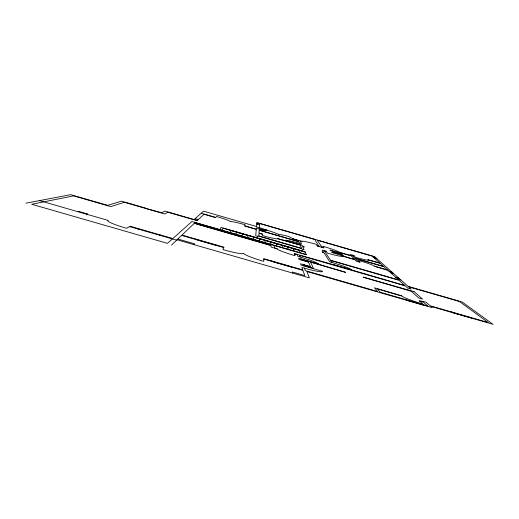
<?xml version="1.0" encoding="UTF-8"?>
<svg xmlns="http://www.w3.org/2000/svg" width="519" height="519" viewBox="0 0 519 519"><rect width="100%" height="100%" fill="white"/><g stroke="black" fill="none" stroke-linecap="round" stroke-linejoin="round"><path stroke-width="0.78" d="M259.253 240.946L259.351 238.863M244.734 225.81L256.315 229.164L256.418 228.042L264.489 230.566L268.102 230.533A14.856 1.096 16.2 0 1 278.748 234.698A14.843 1.09 16.4 0 1 288.914 236.554L292.995 238.818L302.006 241.426A15.829 1.161 16.5 0 1 316.272 244.365L317.278 246.006L323.921 247.926L322.786 246.253A15.829 1.161 16.5 0 1 338.933 252.117L351.214 255.672L350.117 254.459L353.848 255.543L355.476 257.288A14.701 1.057 16.7 0 0 368.042 259.798L380.174 263.308L383.677 266.461L354.84 258.112L352.167 255.199L354.036 255.744M259.266 228.866L266.98 230.073A15.81 1.161 16.2 0 0 259.331 227.698L259.552 223.501L314.689 239.473L319.062 246.369L317.167 245.818M257.249 224.15L257.333 223.183M253.434 239.265L253.674 237.222M247.608 237.579L247.998 235.581M241.783 235.898L242.315 233.939M235.95 234.212L236.632 232.298M230.118 232.525L230.949 230.65M230.008 230.196L305.133 252.098M215.962 244.871L215.755 245.253L195.754 239.415M221.989 230.189L223.118 228.204L305.036 251.89M219.771 229.547L221.062 227.413L304.938 251.663L306.327 254.771L195.04 222.606L182.007 235.081L223.942 247.167L222.878 249.594A20.844 2.147 16 0 0 243.774 253.33A20.786 2.141 16.3 0 0 263.762 261.375L263.743 258.65L302.759 269.899L301.876 267.415L304.381 268.135A19.787 1.94 16.5 0 0 322.455 271.288L301.059 265.112L300.585 263.782L310.492 266.636L308.539 262.166L299.035 259.429L298.633 258.293L318.672 264.08A18.522 1.7 16.5 0 0 300.196 257.009L297.945 256.36L297.348 254.68L294.429 253.836M194.041 244.657L194.677 243.859L177.868 239.012M195.702 239.473L196 239.116M171.491 245.072L181.644 235.418L223.767 247.563M194.755 219.615L195.721 218.746M172.399 238.928L167.449 243.346L31.685 204.265L43.732 201.859M159.593 235.237L160.079 234.873M138.216 229.08L138.807 228.749M145.138 208.288L161.805 212.784L164.938 211.09L194.132 219.531L203.506 211.168L256.561 226.531M128.284 203.416L128.783 203.253M86.77 214.256L87.601 213.997L79.044 211.531L78.174 211.784M44.764 201.657L73.62 195.89L110.755 206.614L124.346 202.28L164.782 213.964L167.845 212.226L197.142 220.692L203.928 214.237L215.586 217.61L216.488 216.481A15.122 1.129 16 0 1 230.248 221.619A15.077 1.122 16.1 0 1 245.026 224.746L244.676 226.031L256.295 229.392L255.685 235.808L257.8 236.417L257.833 235.873L301.734 248.569L302.006 249.204L304.108 249.808L302.72 246.707L304.238 247.148L303.965 246.551L302.454 246.116L302.123 245.383L285.113 240.459A15.648 1.213 16.4 0 1 299.515 243.385L301.481 243.949L300.183 241.056L302.006 241.426M25.95 203.182L70.688 194.67L107.68 205.349L121.498 201.145L145.58 208.106M177.07 239.772L309.369 277.886L306.917 271.541L432.23 307.67L430.757 306.366L493.05 324.33L462.072 301.941L408.116 286.352L374.465 256.6L256.937 222.554L256.529 226.887L259.331 227.698M39.418 200.619L108.231 220.439A22.434 2.407 15.4 0 0 126.435 228.269L130.282 226.29L172.827 238.545L191.926 221.503L306.223 254.531M129.659 226.615L176.668 240.154M256.892 223.053L259.532 223.819M372.713 256.613L375.334 257.372M256.801 224.02L259.481 224.798M374.335 258.066L376.995 258.838M323.791 247.738L321.903 247.187L317.304 240.232L372.181 256.133L379.927 263.094L368.042 259.798M201.216 213.218L215.742 217.422M326.321 251.468L324.349 250.898L330.486 260.181L398.611 279.871L387.953 270.302L374.776 266.318A15.654 1.2 16.7 0 0 358.292 260.311L360.089 262.238L356.105 261.083L354.879 259.734L342.086 256.029A16.491 1.259 16.5 0 1 327.45 253.136L326.185 251.261L322.247 250.126L323.609 252.234L322.098 251.799L322.494 252.429L324.018 252.87L329.805 261.868L332.024 262.504A18.944 1.654 16.6 0 1 351.499 269.835L294.351 253.59L295.039 255.692A17.854 1.576 16.4 0 1 277.295 248.886L271.08 247.089L270.937 245.539L194.236 223.371M359.875 262.004L357.883 261.433L355.035 258.326L383.937 266.695L387.674 270.049L374.776 266.318M262.562 234.277L259.033 233.252L258.89 235.996L301.643 248.361L300.287 245.189L277.665 238.643A15.739 1.226 16.2 0 1 262.556 235.574L262.562 234.108L259.046 233.089L259.195 230.274L298.814 241.737L299.515 243.385M388.789 271.048L391.787 271.917M390.496 272.579L393.532 273.461M195.189 218.596L198.375 219.518M395.738 277.295L398.903 278.21M194.216 219.459L197.454 220.393M397.638 279.001L400.85 279.929M194.404 223.209L270.918 245.318L270.847 244.514M300.196 257.009L299.56 255.316L405.209 285.839L407.668 288.051L411.191 289.07L408.667 286.838L459.445 301.507L488.191 322.494L430.03 305.723L425.911 302.084L419.209 300.702L422.836 304.011A18.969 1.836 17.2 0 1 401.784 295.953L377.417 288.921L380.343 292.268L427.65 305.912M419.65 301.104L423.478 302.207L427.572 305.886M452.068 312.438L471.524 318.05M271.722 261.317L291.639 267.058M407.168 300.371L422.927 304.913M263.749 259.091L302.934 270.393L304.783 275.583L292.288 271.982L292.56 273.046M470.772 317.472L471.674 318.166M451.387 311.887L452.205 312.555M374.893 257.242L376.554 258.709M391.287 271.774L393.026 273.312M398.378 278.054L400.318 279.773M422.343 304.381L423.043 305.023M406.643 299.852L407.272 300.475M401.784 295.953L374.543 287.818L377.715 291.509L305.321 270.633L304.381 268.135M341.398 253.369L338.933 252.117M343.442 255.848L343.876 256.386L342.086 256.029M332.024 262.504L330.733 260.551L399.098 280.312L404.917 285.534L333.412 264.606M300.125 244.806L277.665 238.643M299.002 250.327L299.924 252.701M300.929 258.955L345.667 272.352L310.647 262.238L313.437 268.349L303.368 265.443L303.511 265.819M292.995 238.818L298.282 240.505L298.736 241.562L259.202 230.118L259.247 229.203L264.489 230.566M293.345 248.692L294.124 251.027M287.682 247.057L288.317 249.347M291.535 266.662L291.659 267.142M282.025 245.416L282.511 247.667M277.295 248.886L274.48 247.855L274.149 245.266M276.355 243.781L276.698 245.987M270.691 242.139L270.886 244.306M271.69 260.94L271.729 261.394M265.021 240.505L265.073 242.626M351.402 255.88L329.967 250.061A11.969 0.882 16.6 0 0 342.404 254.595A12.281 0.928 16.6 0 0 331.712 252.455L354.678 259.513L351.402 255.88M414.091 291.633L363.17 277.165L411.282 291.295L418.749 298.01L422.537 299.1L414.091 291.633M308.267 261.55L301.13 259.494L308.416 261.894L308.267 261.55M310.622 266.941L303.115 264.774L310.79 267.317L310.622 266.941"/></g></svg>
